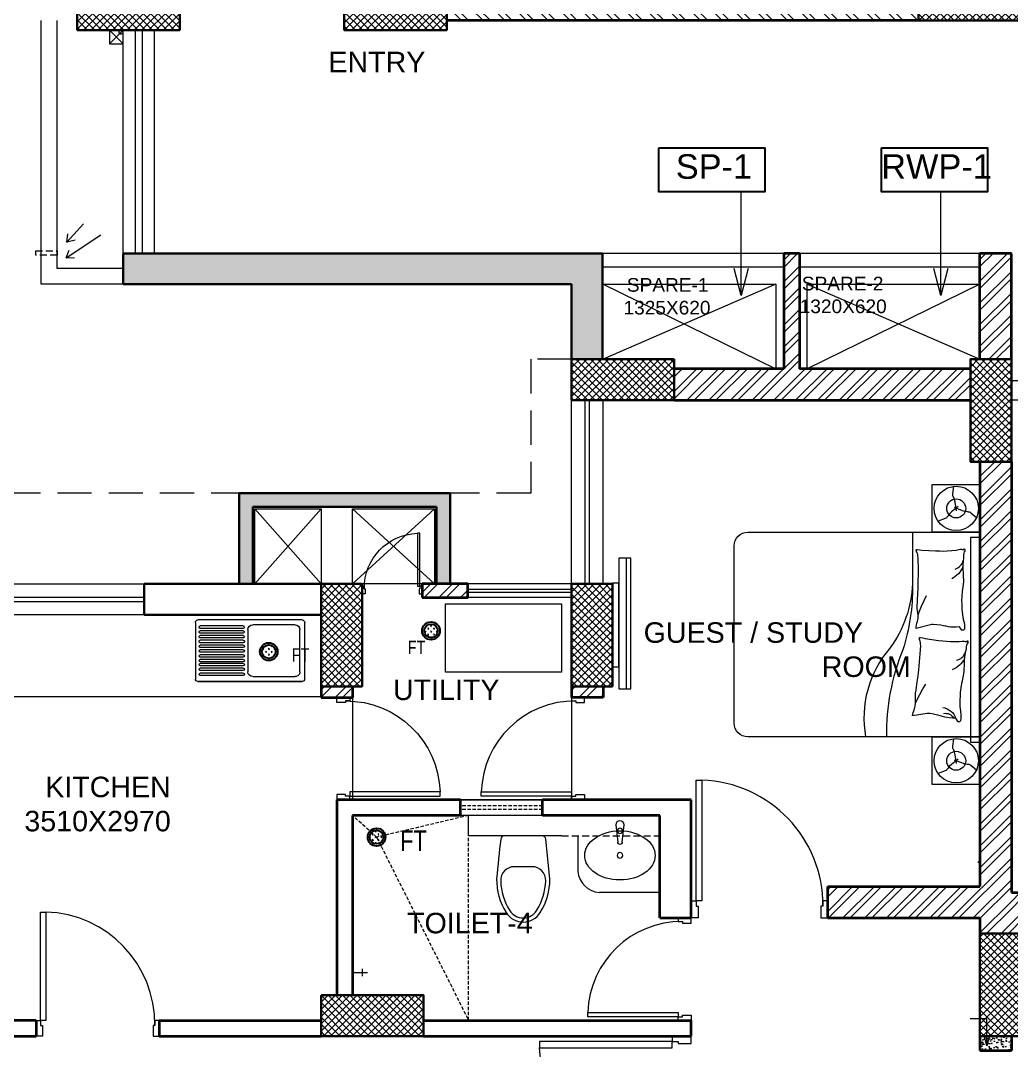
# Model space of a CAD drawing. Header units: millimetres. Extents: x 2919505 to 2966223, y -2460693 to -2283121.
# Drawn here: x 2932171 to 2939426, y -2308401 to -2300861 of the extents above; entities that cross this region are included whole.
import ezdxf
from ezdxf.enums import TextEntityAlignment as Align

# ---------------------------------------------------------------- set-up
doc = ezdxf.new("R2010")
doc.units = ezdxf.units.MM
doc.header["$LTSCALE"] = 100
doc.header["$MEASUREMENT"] = 0
doc.linetypes.add('DASHED2', pattern=[0.375, 0.25, -0.125])
doc.linetypes.add('HIDDEN', pattern=[0.375, 0.25, -0.125])
for name, color, linetype, lineweight in [('-AC-HVAC_TEXT', 7, 'Continuous', 15), ('a-arrow', 7, 'Continuous', 18), ('ACC BLOCK', 211, 'Continuous', 30), ('COL H', 252, 'Continuous', 5), ('door', 35, 'Continuous', 13), ('E1', 7, 'Continuous', 30), ('FIN.FLOOR', 94, 'Continuous', 9), ('FIX', 152, 'Continuous', 18), ('fixtures', 151, 'Continuous', 5), ('furn', 12, 'Continuous', 13), ('furniture', 5, 'Continuous', 18), ('hatch', 9, 'Continuous', 0), ('hidden', 127, 'HIDDEN', 5), ('MKG TEXT', 7, 'Continuous', 25), ('PROJ.', 7, 'DASHED2', 18), ('RAILING', 222, 'Continuous', 15), ('text', 7, 'Continuous', 9), ('WALL', 1, 'Continuous', 35), ('WALL HATCH', 43, 'Continuous', 5), ('win', 150, 'Continuous', 18)]:
    doc.layers.add(name, color=color, linetype=linetype, lineweight=lineweight)
for name, color, linetype, lineweight, true_color in [('cutout', 7, 'HIDDEN', 20, 0x0544ff), ('Sleevs', 7, 'Continuous', 20, 0xf500f5), ('STR. COLUMN', 7, 'Continuous', 30, 0xf50000)]:
    doc.layers.add(name, color=color, linetype=linetype, lineweight=lineweight, true_color=true_color)
doc.layers.add('TEXT-4', color=30, linetype='Continuous')
doc.styles.add('S', font='GOTHIC.TTF')
doc.styles.get("Standard").update_dxf_attribs({"font": 'sanss___.ttf'})
doc.styles.add('STYLE1', font='GOTHIC.TTF', dxfattribs={"width": 0.9})
doc.styles.add('TEXT_150', font='arial.ttf')
doc.dimstyles.new('D100', dxfattribs={"dimtxt": 170, "dimasz": 100, "dimexe": 85, "dimexo": 85, "dimgap": 25, "dimtad": 3, "dimdec": 0, "dimrnd": 5, "dimtxsty": 'Standard', "dimblk": 'ARCHTICK', "dimcen": 100, "dimdle": 85, "dimclrd": 256, "dimclre": 256, "dimclrt": 256, "dimadec": 0, "dimazin": 0, "dimtfac": 1, "dimtdec": 0, "dimtmove": 1, "dimatfit": 3, "dimfxl": 1, "dimlwd": -1, "dimlwe": -1, "dimarcsym": 0})
doc.dimstyles.new('D25', dxfattribs={"dimtxt": 100, "dimasz": 50, "dimexe": 50, "dimexo": 50, "dimgap": 35, "dimtad": 1, "dimdec": 0, "dimrnd": 5, "dimzin": 0, "dimdsep": 46, "dimtxsty": 'Standard', "dimblk": 'ARCHTICK', "dimcen": 0.09, "dimdle": 50, "dimclrd": 256, "dimclre": 256, "dimclrt": 256, "dimadec": 0, "dimazin": 0, "dimtfac": 1, "dimtdec": 0, "dimtix": 1, "dimtofl": 0, "dimtmove": 2, "dimatfit": 3, "dimfxl": 1, "dimtolj": 1, "dimtzin": 0, "dimlwd": 9, "dimlwe": 9, "dimarcsym": 0})
pattern_1 = [(45, (36.67, 147869.8), (-79.549513, 79.549513), []), (45, (89.7, 147869.8), (-79.549513, 79.549513), [])]

# ---------------------------------------------------------------- blocks, each defined once
blk = doc.blocks.new('col-1')
at = {"layer": 'COL H', "lineweight": 5, "ltscale": 0.1}
h = blk.add_hatch(dxfattribs=at)
h.set_pattern_fill('ANSI37', color=256, scale=300)
h.paths.add_polyline_path([(2928694.7, -2448501.1), (2928694.7, -2448801.1), (2929444.7, -2448801.1), (2929444.7, -2448501.1)])
at = {"layer": 'STR. COLUMN', "color": 4}
blk.add_lwpolyline([(2928694.7, -2448501.1), (2928694.7, -2448801.1), (2929444.7, -2448801.1), (2929444.7, -2448501.1)], close=True, dxfattribs=at)
blk = doc.blocks.new('A$C4EBC2541')
at = {"layer": 'door', "linetype": 'Continuous'}
for p, q in [((33.6, 119.9), (33.6, 958.2)), ((33.6, 958.2), (74, 958.2)), ((74, 958.2), (74, 119.9)), ((74, 119.9), (33.6, 119.9))]:
    blk.add_line(p, q, dxfattribs=at)
for points in [[(48, 0), (0, 0), (0, 119.9), (33.6, 119.9), (33.6, 81.6), (48, 81.6)], [(902, 0), (949.9, 0), (949.9, 119.9), (916.3, 119.9), (916.3, 81.6), (902, 81.6)]]:
    blk.add_lwpolyline(points, close=True, dxfattribs=at)
at = {"layer": 'door', "lineweight": 9, "ltscale": 0.5}
blk.add_arc((46.7, 88.9), 869.7, 359.51318, 88.19967, dxfattribs=at)
blk = doc.blocks.new('WC-WH')
for points in [[(315, 195), (22.4, 164.8, 0.384412), (0, 139.9), (0, -140, 0.383904), (22.4, -164.9, 0.001434), (313.7, -194.9, 0.140641), (560.2, -125.2, 0.259738), (630, 0, 0.259738), (560.2, 125.2, 0.139471)], [(225, 64.9), (225, -64.9, 0.422961), (328, -164.8, 0.13189), (544.4, -99.7, 0.259738), (600, 0, 0.259738), (544.4, 99.7, 0.13189), (328, 164.8, 0.422961)]]:
    blk.add_lwpolyline(points, format="xyb", close=True)
blk.add_arc((316.2, -170), 25, 264.2811, 270.16002)
blk = doc.blocks.new('A$C618E22CC')
at = {"layer": 'FIX', "color": 151, "ltscale": 0.005}
for p, q in [((25.1, 238.7, -59.6), (129.4, 226.6, -59.6)), ((129.4, 199.4, -59.6), (25.1, 187.3, -59.6))]:
    blk.add_line(p, q, dxfattribs=at)
for centre, radius in [((61.2, 213, -59.6), 16.2), ((209.9, 213, -59.6), 17)]:
    blk.add_circle(centre, radius, dxfattribs=at)
at = {"layer": 'FIX', "color": 151, "ltscale": 0.005, "extrusion": (-3.17778e-34, -3.38964e-33, -1)}
blk.add_arc((-25.7, 213, 59.6), 25.7, 271.38488, 88.61512, dxfattribs=at)
at = {"layer": 'FIX', "color": 151, "ltscale": 0.005}
blk.add_arc((129.4, 213, -59.6), 13.6, 270.00007, 89.99993, dxfattribs=at)
at = {"layer": 'FIX', "color": 151, "ltscale": 0.005, "extrusion": (-1.16519e-33, -3.38964e-33, -1)}
blk.add_ellipse((209.9, 213, -59.6), major_axis=(0, 213), ratio=0.698357, dxfattribs=at)
blk = doc.blocks.new('ST-NO')
at = {"color": 9}
blk.add_lwpolyline([(0, 133), (1812, 133), (1812, 884), (0, 884)], close=True, dxfattribs=at)
at = {"style": 'STYLE1', "width": 1.1}
blk.add_attdef('ST3', text='', height=505, dxfattribs=at).set_placement((942, 195), align=Align.CENTER)
blk = doc.blocks.new('_ArchTick')
at = {"const_width": 0.15}
blk.add_lwpolyline([(-0.5, -0.5), (0.5, 0.5)], dxfattribs=at)
blk = doc.blocks.new('A$C73D479BF')
at = {"layer": 'door'}
for p, q in [((1586.3, 145.3), (1586.3, 531.6)), ((1586.3, 531.6), (1636.8, 531.6)), ((1636.8, 145.3), (1636.8, 531.6)), ((1636.8, 145.3), (1586.3, 145.3))]:
    blk.add_line(p, q, dxfattribs=at)
for centre, radius, start, end in [((63.2, 145.3), 1136.8, 0, 90), ((1586.3, 145.3), 386.3, 90, 180)]:
    blk.add_arc(centre, radius, start, end, dxfattribs=at)
for points in [[(113.7, 145.3), (113.7, 1282.1), (63.2, 1282.1), (63.2, 145.3)], [(63.2, 0), (0, 0), (0, 145.3), (63.2, 145.3)], [(1636.8, 145.3), (1700, 145.3), (1700, 0), (1636.8, 0)]]:
    blk.add_3dface(points, dxfattribs=at)
blk = doc.blocks.new('A$C36853A70')
at = {"layer": 'furn', "ltscale": 0.005}
blk.add_line((83.9, 0), (83.9, 800), dxfattribs=at)
blk.add_lwpolyline([(38.9, 648.3), (0, 648.3), (0, 135.7), (38.9, 135.7)], close=True, dxfattribs=at)
blk.add_3dface([(110.9, 800, 0), (38.9, 800, 0), (38.9, 0, 0), (110.9, 0, 0)], dxfattribs=at)
blk = doc.blocks.new('A$C332B1A55')
at = {"layer": 'FIX'}
for p, q in [((0, 17.5), (0, 432.5)), ((17.5, 450), (782.4, 450)), ((35.1, 70.1), (35.1, 379.9)), ((70.1, 414.9), (380.5, 414.9)), ((415.6, 379.9), (415.6, 70.1)), ((450.6, 406.2), (764.9, 406.2)), ((450.6, 388.7), (764.9, 388.7)), ((799.9, 432.5), (799.9, 17.5)), ((450.6, 371.1), (764.9, 371.1)), ((450.6, 353.6), (764.9, 353.6)), ((450.6, 336.1), (764.9, 336.1)), ((450.6, 318.6), (764.9, 318.6)), ((450.6, 301), (764.9, 301)), ((450.6, 283.5), (764.9, 283.5)), ((450.6, 266), (764.9, 266)), ((450.6, 248.5), (764.9, 248.5)), ((450.6, 230.9), (764.9, 230.9)), ((450.6, 213.4), (764.9, 213.4)), ((450.6, 195.9), (764.9, 195.9)), ((450.6, 178.3), (764.9, 178.3)), ((450.6, 160.8), (764.9, 160.8)), ((450.6, 143.3), (764.9, 143.3)), ((450.6, 131.4), (764.9, 131.4)), ((450.6, 113.9), (764.9, 113.9)), ((450.6, 96.4), (764.9, 96.4)), ((450.6, 78.9), (764.9, 78.9)), ((17.5, 0), (782.4, 0)), ((782.4, 0), (17.5, 0)), ((380.5, 35.1), (70.1, 35.1)), ((450.6, 61.3), (764.9, 61.3)), ((450.6, 43.8), (764.9, 43.8))]:
    blk.add_line(p, q, dxfattribs=at)
for centre, major_axis, start_param, end_param in [((17.5, 432.5), (-12.4, 12.4), -0.785398, 0.785398), ((70.1, 379.9), (-24.8, 24.8), -0.785398, 0.785398), ((380.5, 379.9), (24.8, 24.8), 5.497787, 7.068583), ((450.6, 397.4), (6.2, 6.2), 0.785398, 3.926991), ((764.9, 397.4), (6.2, 6.2), 3.926991, 7.068583), ((782.4, 432.5), (12.4, 12.4), 5.497787, 7.068583), ((450.6, 362.4), (6.2, 6.2), 0.785398, 3.926991), ((450.6, 327.3), (6.2, 6.2), 0.785398, 3.926991), ((764.9, 362.4), (-6.2, 6.2), 2.356194, 5.497787), ((764.9, 327.3), (-6.2, 6.2), 2.356194, 5.497787), ((450.6, 292.3), (-6.2, 6.2), -0.785398, 2.356194), ((450.6, 257.2), (-6.2, 6.2), -0.785398, 2.356194), ((450.6, 222.2), (-6.2, 6.2), -0.785398, 2.356194), ((764.9, 292.3), (-6.2, 6.2), 2.356194, 5.497787), ((764.9, 257.2), (6.2, 6.2), 3.926991, 7.068583), ((764.9, 222.2), (6.2, 6.2), 3.926991, 7.068583), ((450.6, 187.1), (-6.2, 6.2), -0.785398, 2.356194), ((450.6, 152.1), (-6.2, 6.2), -0.785398, 2.356194), ((764.9, 187.1), (6.2, 6.2), 3.926991, 7.068583), ((764.9, 152.1), (6.2, 6.2), 3.926991, 7.068583), ((450.6, 122.7), (-6.2, 6.2), -0.785398, 2.356194), ((450.6, 87.6), (-6.2, 6.2), -0.785398, 2.356194), ((764.9, 122.7), (6.2, 6.2), 3.926991, 7.068583), ((764.9, 87.6), (6.2, 6.2), 3.926991, 7.068583), ((17.5, 17.5), (12.4, 12.4), 2.356194, 3.926991), ((70.1, 70.1), (24.8, 24.8), 2.356194, 3.926991), ((380.5, 70.1), (24.8, 24.8), 3.926991, 5.497787), ((450.6, 52.6), (-6.2, 6.2), -0.785398, 2.356194), ((764.9, 52.6), (6.2, 6.2), 3.926991, 7.068583), ((782.4, 17.5), (-12.4, 12.4), 2.356194, 3.926991)]:
    blk.add_ellipse(centre, major_axis=major_axis, ratio=1, start_param=start_param, end_param=end_param, dxfattribs=at)
blk = doc.blocks.new('FT')
h = blk.add_hatch()
h.set_pattern_fill('GRASS', color=1, scale=30, style=0)
h.set_pattern_definition([(90, (-291077.183, -132848.178), (-21.2132034, 21.2132034), [5.625, -36.801407]), (45, (-291077.183, -132848.178), (-21.2132034, 21.2132034), [5.625, -24.375]), (135, (-291077.183, -132848.178), (-21.2132034, -21.2132034), [5.625, -24.375])])
h.paths.add_polyline_path([(50, 0, 1), (-50, 0, 1)])
at = {"ltscale": 0.01}
for radius in [65, 50]:
    blk.add_circle((0, 0), radius, dxfattribs=at)

msp = doc.modelspace()

# ---------------------------------------------------------------- hatches: boundary and pattern name
at = {"layer": 'WALL HATCH'}
h = msp.add_hatch(dxfattribs=at)
h.set_pattern_fill('ANSI32', color=256, scale=300, angle=-90, style=0)
h.set_pattern_definition([(315, (36.67, 147869.8), (79.549513, 79.549513), []), (315, (36.67, 147816.77), (79.549513, 79.549513), [])])
h.paths.add_polyline_path([(2938745.9, -2300861.3), (2938745.9, -2300631.3), (2935312.6, -2300631.3), (2935307.8, -2300631.3), (2935290.9, -2300631.3), (2935290.9, -2300861.3)])
h.paths.add_polyline_path([(2935635.9, -2299516.6), (2935405.9, -2299516.6), (2935405.9, -2300631.3), (2935635.9, -2300631.3)])
h = msp.add_hatch(dxfattribs=at)
h.set_pattern_fill('AR-CONC', color=8, scale=10, style=0)
h.set_pattern_definition([(50, (36.665, 147869.8), (71.7260183, -6.2752135), [7.5, -82.5]), (355, (36.665, 147869.8), (-13.8751334, 75.2192134), [6, -66]), (100.4514445, (42.64, 147869.28), (57.8508847, 68.9439991), [6.3740192, -70.1142112]), (46.1842, (36.665, 147889.8), (106.724133, -16.551928), [11.25, -123.75]), (96.6356355, (45.56, 147888.42), (93.4661946, 97.41186), [9.5610342, -105.171376]), (351.184164, (36.67, 147889.8), (93.4661945, 97.41186), [9, -99]), (21, (46.665, 147884.8), (59.6907052, -40.2618891), [7.5, -82.5]), (326, (46.665, 147884.8), (24.3315332, 72.5150045), [6, -66]), (71.4514447, (51.64, 147881.446), (84.0222377, 32.2531153), [6.374019, -70.1142112]), (37.5, (36.665, 147869.8), (1.21598553, 33.28938538), [0, -65.2, 0, -67, 0, -66.25]), (7.5, (36.665, 147869.8), (26.30695374, 39.4411712), [0, -38.2, 0, -63.7, 0, -25.25]), (327.5, (14.365, 147869.8), (53.38224362, -2.25548717), [0, -25, 0, -78, 0, -103.5]), (317.5, (4.365, 147869.8), (58.31861693, 10.01049823), [0, -32.5, 0, -51.8, 0, -73.5])])
h.paths.add_polyline_path([(2936206.9, -2302566.3), (2932922.6, -2302566.3), (2932922.6, -2302791.3), (2936206.9, -2302791.3)])
h.paths.add_polyline_path([(2939310.9, -2303411.3), (2939195.9, -2303411.3), (2939195.9, -2303411.3), (2939195.9, -2303411.3), (2939425.9, -2303411.3), (2939425.9, -2303411.3)])
h.paths.add_polyline_path([(2936206, -2303341.3), (2936431, -2303341.3), (2936431, -2302566.3), (2936206, -2302566.3)])
h = msp.add_hatch(dxfattribs=at)
h.set_pattern_fill('ANSI32', color=256, scale=300, style=0)
h.set_pattern_definition(pattern_1)
h.paths.add_polyline_path([(2937873.5, -2302566.3), (2937758.5, -2302566.3), (2937758.5, -2303411.3), (2937873.5, -2303411.3)])
h.paths.add_polyline_path([(2939195.9, -2303341.3), (2939425.9, -2303341.3), (2939425.9, -2302566.3), (2939195.9, -2302566.3)])
h = msp.add_hatch(dxfattribs=at)
h.set_pattern_fill('ANSI32', color=256, scale=300, style=0)
h.set_pattern_definition(pattern_1)
h.paths.add_polyline_path([(2936956, -2303411.3), (2936956, -2303641.3), (2939125.9, -2303641.3), (2939125.9, -2303411.3)])
h = msp.add_hatch(dxfattribs=at)
h.set_pattern_fill('ANSI32', color=256, scale=300, style=0)
h.set_pattern_definition(pattern_1)
h.paths.add_polyline_path([(2939425.9, -2304091.3), (2939195.9, -2304091.3), (2939195.9, -2307201.3), (2938081.2, -2307201.3), (2938081.2, -2307431.3), (2939195.9, -2307431.3), (2939195.9, -2307546.3), (2939425.9, -2307546.3)])
h.paths.add_polyline_path([(2939425.9, -2304102), (2939425.9, -2304094), (2939425.9, -2304106), (2939425.9, -2304091.3)], flags=16)
at = {"layer": 'WALL HATCH', "ltscale": 0.1}
h = msp.add_hatch(dxfattribs=at)
h.set_pattern_fill('AR-CONC', color=8, scale=10, style=0)
h.set_pattern_definition([(50, (363.335, 147869.805), (71.7260183, -6.2752135), [7.5, -82.5]), (355, (363.335, 147869.805), (-13.8751334, 75.2192134), [6, -66]), (100.4514445, (369.31, 147869.28), (57.8508847, 68.9439991), [6.3740192, -70.1142112]), (46.1842, (363.335, 147889.805), (106.724133, -16.551928), [11.25, -123.75]), (96.6356355, (372.23, 147888.43), (93.4661946, 97.41186), [9.5610342, -105.171376]), (351.184164, (363.33, 147889.8), (93.4661945, 97.41186), [9, -99]), (21, (373.335, 147884.805), (59.6907052, -40.2618891), [7.5, -82.5]), (326, (373.335, 147884.805), (24.3315332, 72.5150045), [6, -66]), (71.4514447, (378.31, 147881.45), (84.0222377, 32.2531153), [6.374019, -70.1142112]), (37.5, (363.335, 147869.805), (1.21598553, 33.28938538), [0, -65.2, 0, -67, 0, -66.25]), (7.5, (363.335, 147869.805), (26.30695374, 39.4411712), [0, -38.2, 0, -63.7, 0, -25.25]), (327.5, (341.035, 147869.805), (53.38224362, -2.25548717), [0, -25, 0, -78, 0, -103.5]), (317.5, (331.035, 147869.805), (58.31861693, 10.01049823), [0, -32.5, 0, -51.8, 0, -73.5])])
h.paths.add_polyline_path([(2933771, -2304321.3), (2935316, -2304321.3), (2935316, -2304986.3), (2935216, -2304986.3), (2935216, -2304421.3), (2933871, -2304421.3), (2933871, -2304986.3), (2933771, -2304986.3)])
at = {"layer": 'WALL HATCH'}
h = msp.add_hatch(dxfattribs=at)
h.set_pattern_fill('ANSI32', color=256, scale=300, style=0)
h.set_pattern_definition([(45, (6281, 148599.8), (-79.549513, 79.549513), []), (45, (6334.03, 148599.8), (-79.549513, 79.549513), [])])
h.paths.add_polyline_path([(2935111, -2304986.3), (2935446, -2304986.3), (2935446, -2305086.3), (2935111, -2305086.3)])
h = msp.add_hatch(dxfattribs=at)
h.set_pattern_fill('ANSI32', color=256, scale=300, style=0)
h.set_pattern_definition([(45, (2939425.94, -2303411.33), (-79.5495, 79.5495), []), (45, (2939478.97, -2303411.33), (-79.5495, 79.5495), [])])
h.paths.add_polyline_path([(2934601, -2305736.3), (2934371, -2305736.3), (2934371, -2305816.3), (2934601, -2305816.3)])
h = msp.add_hatch(dxfattribs=at)
h.set_pattern_fill('ANSI32', color=256, scale=300, style=0)
h.set_pattern_definition([(45, (2533.77, 147869.8), (-79.549513, 79.549513), []), (45, (2586.8, 147869.8), (-79.549513, 79.549513), [])])
h.paths.add_polyline_path([(2936436, -2305736.3), (2936206, -2305736.3), (2936206, -2305816.3), (2936436, -2305816.3)])
h = msp.add_hatch(dxfattribs=at)
h.set_pattern_fill('ANSI32', color=256, scale=300, style=0)
h.set_pattern_definition(pattern_1)
h.paths.add_polyline_path([(2939425.9, -2307246.3), (2939495.9, -2307246.3), (2939495.9, -2307546.3), (2939425.9, -2307546.3)])
h = msp.add_hatch(dxfattribs=at)
h.set_pattern_fill('AR-CONC', color=256, scale=10, style=0)
h.set_pattern_definition([(50, (0, 147869.805), (71.7260183, -6.2752135), [7.5, -82.5]), (355, (0, 147869.805), (-13.8751334, 75.2192134), [6, -66]), (100.4514445, (5.98, 147869.28), (57.8508847, 68.9439991), [6.3740192, -70.1142112]), (46.1842, (0, 147889.805), (106.724133, -16.551928), [11.25, -123.75]), (96.6356355, (8.89, 147888.43), (93.4661946, 97.41186), [9.5610342, -105.171376]), (351.184164, (0, 147889.8), (93.4661945, 97.41186), [9, -99]), (21, (10, 147884.805), (59.6907052, -40.2618891), [7.5, -82.5]), (326, (10, 147884.805), (24.3315332, 72.5150045), [6, -66]), (71.4514447, (14.974, 147881.45), (84.0222377, 32.2531153), [6.374019, -70.1142112]), (37.5, (0, 147869.805), (1.21598553, 33.28938538), [0, -65.2, 0, -67, 0, -66.25]), (7.5, (0, 147869.805), (26.30695374, 39.4411712), [0, -38.2, 0, -63.7, 0, -25.25]), (327.5, (-22.3, 147869.805), (53.38224362, -2.25548717), [0, -25, 0, -78, 0, -103.5]), (317.5, (-32.3, 147869.805), (58.31861693, 10.01049823), [0, -32.5, 0, -51.8, 0, -73.5])])
h.paths.add_polyline_path([(2939195.9, -2308401.3), (2939425.9, -2308401.3), (2939425.9, -2308296.3), (2939195.9, -2308296.3)])

# ---------------------------------------------------------------- linework, layer by layer
at = {"layer": '-AC-HVAC_TEXT', "linetype": 'DASHED2', "ltscale": 2}
msp.add_lwpolyline([(2932281.4, -2302578.1), (2932281.4, -2302547.6), (2932437.6, -2302547.6), (2932437.6, -2302578.1)], close=True, dxfattribs=at)
at = {"layer": '-AC-HVAC_TEXT', "ltscale": 0.1}
msp.add_circle((2932906, -2300946.8), 13.9, dxfattribs=at)
at = {"layer": 'ACC BLOCK', "ltscale": 0.1}
for p, q in [((2936431, -2302566.3), (2932922.6, -2302566.3)), ((2932922.6, -2302791.3), (2932922.6, -2302566.3)), ((2936431, -2303341.3), (2936431, -2302566.3)), ((2936206, -2302791.3), (2932922.6, -2302791.3)), ((2936206, -2303341.3), (2936206, -2302791.3)), ((2933771, -2304986.3), (2933771, -2304321.3)), ((2935316, -2304321.3), (2933771, -2304321.3)), ((2935316, -2304986.3), (2935316, -2304321.3)), ((2933871, -2304986.3), (2933871, -2304421.3)), ((2935216, -2304421.3), (2933871, -2304421.3)), ((2935216, -2304986.3), (2935216, -2304421.3)), ((2933076, -2305211.3), (2933076, -2304986.3)), ((2933771, -2304986.3), (2933076, -2304986.3)), ((2933771, -2304986.3), (2933871, -2304986.3)), ((2934486, -2304986.3), (2933871, -2304986.3)), ((2935446, -2305086.3), (2935446, -2304986.3)), ((2934371, -2305211.3), (2933076, -2305211.3))]:
    msp.add_line(p, q, dxfattribs=at)
at = {"layer": 'cutout', "color": 160, "linetype": 'Continuous', "lineweight": 9, "ltscale": 0.1, "true_color": 0x0040ff}
for p, q in [((2932822.6, -2301031.3), (2932922.6, -2300931.3)), ((2932822.6, -2300931.3), (2932922.6, -2301031.3)), ((2937701, -2302791.3), (2936436, -2303341.3)), ((2936436, -2302791.3), (2937701, -2303411.3)), ((2937931, -2302791.3), (2939195.9, -2303341.3)), ((2939195.9, -2302791.3), (2937931, -2303411.3))]:
    msp.add_line(p, q, dxfattribs=at)
at = {"layer": 'cutout', "color": 160, "linetype": 'Continuous', "ltscale": 0.1, "true_color": 0x0040ff}
for p, q in [((2934371, -2304436.3), (2933886, -2304986.3)), ((2933886, -2304436.3), (2934371, -2304986.3)), ((2935201, -2304986.3), (2934601, -2304436.3)), ((2934601, -2304986.3), (2935201, -2304436.3))]:
    msp.add_line(p, q, dxfattribs=at)
for points in [[(2932822.6, -2301031.3), (2932922.6, -2301031.3), (2932922.6, -2300931.3), (2932822.6, -2300931.3)], [(2933886, -2304436.3), (2934371, -2304436.3), (2934371, -2304986.3), (2933886, -2304986.3)], [(2935201, -2304986.3), (2934601, -2304986.3), (2934601, -2304436.3), (2935201, -2304436.3)]]:
    msp.add_lwpolyline(points, close=True, dxfattribs=at)
for points in [[(2936956, -2303411.3), (2936956, -2303341.3), (2936436, -2303341.3), (2936436, -2302791.3), (2937701, -2302791.3), (2937701, -2303411.3), (2936956, -2303411.3)], [(2939125.9, -2303411.3), (2937931, -2303411.3), (2937931, -2302791.3), (2939195.9, -2302791.3), (2939195.9, -2303341.3), (2939125.9, -2303341.3), (2939125.9, -2303411.3)]]:
    msp.add_lwpolyline(points, dxfattribs=at)
at = {"layer": 'door'}
for p, q in [((2934601, -2305816.3), (2934601, -2306566.3)), ((2936206, -2305843.3), (2936206, -2306566.3))]:
    msp.add_line(p, q, dxfattribs=at)
at = {"layer": 'FIN.FLOOR'}
msp.add_line((2931576, -2305811.3), (2934371, -2305811.3), dxfattribs=at)
at = {"layer": 'fixtures'}
for p, q in [((2937758.5, -2302566.3), (2936431, -2302566.3)), ((2939195.9, -2302566.3), (2937873.5, -2302566.3)), ((2937758.5, -2302666.3), (2936431, -2302666.3)), ((2939195.9, -2302666.3), (2937873.5, -2302666.3)), ((2935451.2, -2306831.3), (2935451.2, -2306681.3)), ((2936133.4, -2306831.3), (2935451.2, -2306831.3)), ((2936251.2, -2306831.3), (2936251.2, -2307091.2)), ((2936851.2, -2307246.3), (2936408.8, -2307246.3))]:
    msp.add_line(p, q, dxfattribs=at)
at = {"layer": 'fixtures', "color": 8, "linetype": 'DASHED2', "ltscale": 2}
msp.add_line((2936133.4, -2306831.3), (2936851.2, -2306831.3), dxfattribs=at)
at = {"layer": 'fixtures'}
msp.add_arc((2936426.2, -2307071), 176.2, 186.57924, 264.31017, dxfattribs=at)
at = {"layer": 'furniture', "extrusion": (0, 0, -1)}
for p, q in [((2937495.9, -2304607.1), (2939195.9, -2304607.1)), ((2937395.9, -2306005), (2937395.9, -2304707.1)), ((2939196.1, -2304700.2), (2939195.9, -2306144.5)), ((2939195.9, -2306105), (2937495.9, -2306105))]:
    msp.add_line(p, q, dxfattribs=at)
at = {"layer": 'furniture', "flags": 128}
for points in [[(2939023.7, -2304451.6), (2939014.8, -2304388.4), (2939009.9, -2304369.4), (2939003.6, -2304353.7), (2939000.5, -2304346.9, -0.201759), (2938996.9, -2304325.1), (2939005.3, -2304271.3)], [(2939036.6, -2304419.9), (2938986.3, -2304459.2), (2938972.2, -2304472.9), (2938961.8, -2304486.3), (2938957.4, -2304492.3, -0.201759), (2938940.3, -2304506.4), (2938889.6, -2304526)], [(2939006.1, -2304425), (2939065.3, -2304449), (2939084.2, -2304454.3), (2939101, -2304456.6), (2939108.4, -2304457.4, -0.201759), (2939129.1, -2304465.1), (2939171.5, -2304499.2)], [(2938701.9, -2304607.1), (2938701.9, -2304996.3, -0.081096), (2938631.1, -2305468, 0.101957), (2938511.6, -2306105)], [(2938701.9, -2304984.5, -0.147224), (2938536.8, -2305456.2, 0.227517), (2938358.5, -2306105)], [(2939023.7, -2306299.5), (2939014.8, -2306236.3), (2939009.9, -2306217.3), (2939003.6, -2306201.5), (2939000.5, -2306194.8, -0.201759), (2938996.9, -2306172.9), (2939005.3, -2306119.2)], [(2939036.6, -2306267.8), (2938986.3, -2306307.1), (2938972.2, -2306320.8), (2938961.8, -2306334.1), (2938957.4, -2306340.2, -0.201759), (2938940.3, -2306354.3), (2938889.6, -2306373.9)], [(2939006.1, -2306272.9), (2939065.3, -2306296.8), (2939084.2, -2306302.1), (2939101, -2306304.5), (2939108.4, -2306305.2, -0.201759), (2939129.1, -2306313), (2939171.5, -2306347.1)]]:
    msp.add_lwpolyline(points, format="xyb", dxfattribs=at)
for points in [[(2938728.5, -2304735.6), (2938733.4, -2304733.5), (2938737.6, -2304733.7), (2938754.3, -2304736.2), (2938771.2, -2304737.7), (2938820.8, -2304740.7), (2938870.4, -2304743.4), (2938901.8, -2304744.7), (2938929.3, -2304744.9), (2938956.8, -2304743.9), (2938988.6, -2304741.4), (2939020.3, -2304737.7), (2939042.1, -2304733.7), (2939050, -2304732.5), (2939057.8, -2304732.4), (2939065.4, -2304734.3), (2939070.7, -2304735.3), (2939076.1, -2304734.2), (2939078.1, -2304732.4), (2939078.5, -2304729.7), (2939080.6, -2304729.3), (2939083.2, -2304729.1), (2939084.8, -2304736), (2939084.8, -2304736), (2939084.2, -2304744.1), (2939081.1, -2304751.7), (2939076.6, -2304761.7), (2939074.4, -2304772.6), (2939076.1, -2304783.1), (2939075.9, -2304799.2), (2939072.8, -2304815.1), (2939070.9, -2304847.1), (2939070.9, -2304877.2), (2939071.7, -2304907.1), (2939073.7, -2304936.9), (2939074.6, -2304954.2), (2939074.4, -2304971.4), (2939069.5, -2305007.5), (2939067.3, -2305025), (2939065.1, -2305042.4), (2939063.2, -2305076.5), (2939061.2, -2305110.7), (2939061.8, -2305128.3), (2939063.2, -2305170), (2939067.3, -2305211.5), (2939073.8, -2305243), (2939081.3, -2305278.3), (2939082.9, -2305300.2), (2939081.3, -2305316.6), (2939074.7, -2305325.2), (2939063.9, -2305325.2), (2939063.9, -2305325.2), (2939046.5, -2305299.2), (2939022, -2305301.4), (2938997.2, -2305302), (2938981.2, -2305301.4), (2938965.3, -2305299.3), (2938947.6, -2305296.1), (2938938.6, -2305294.5), (2938919.5, -2305290.4), (2938908.8, -2305288.7), (2938880.5, -2305285.4), (2938852.1, -2305283.4), (2938842.9, -2305283.7), (2938833.9, -2305285.3), (2938729.3, -2305311.4), (2938729.4, -2305298.7), (2938731.1, -2305287), (2938734, -2305272.6), (2938737.9, -2305258.4), (2938740.6, -2305248.1), (2938742.3, -2305237.6), (2938743, -2305216.4), (2938740.4, -2305195.3), (2938736.7, -2305168.9), (2938736.3, -2305142.3), (2938737.5, -2305121), (2938739, -2305099.8), (2938741.5, -2305060.3), (2938743.2, -2305015.7), (2938744.3, -2304971), (2938745, -2304912.8), (2938745, -2304854.6), (2938744.4, -2304823.5), (2938742.9, -2304792.6), (2938741.8, -2304781.7), (2938739.8, -2304770.9), (2938736.2, -2304760.9), (2938731.1, -2304748.2), (2938729.5, -2304741.9)], [(2938752.3, -2305378.9), (2938757.4, -2305377.3), (2938761.5, -2305377.9), (2938778, -2305381.8), (2938794.6, -2305384.8), (2938843.8, -2305392), (2938893, -2305399.1), (2938924.2, -2305403.1), (2938951.6, -2305405.7), (2938979, -2305407.1), (2939010.9, -2305407.4), (2939042.8, -2305406.5), (2939064.9, -2305404.4), (2939072.8, -2305403.9), (2939080.6, -2305404.5), (2939088, -2305407), (2939093.3, -2305408.5), (2939098.7, -2305407.9), (2939100.9, -2305406.3), (2939101.5, -2305403.6), (2939103.6, -2305403.4), (2939106.2, -2305403.4), (2939107.2, -2305410.4), (2939107.2, -2305410.4), (2939105.9, -2305418.4), (2939102.2, -2305425.7), (2939096.8, -2305435.3), (2939093.6, -2305446), (2939094.4, -2305456.5), (2939092.8, -2305472.6), (2939088.4, -2305488.2), (2939083.7, -2305519.9), (2939081, -2305549.9), (2939079.3, -2305579.7), (2939078.6, -2305609.6), (2939078, -2305626.8), (2939076.3, -2305644), (2939068.3, -2305679.6), (2939064.6, -2305696.8), (2939060.9, -2305714), (2939056, -2305747.8), (2939051.1, -2305781.6), (2939050.1, -2305799.2), (2939047.8, -2305840.9), (2939048.3, -2305882.6), (2939052, -2305914.5), (2939056.5, -2305950.3), (2939056.2, -2305972.3), (2939053.1, -2305988.5), (2939045.8, -2305996.5), (2939035.1, -2305995.5), (2939035.1, -2305995.5), (2939019.9, -2305968.1), (2938995.4, -2305968.1), (2938970.6, -2305966.7), (2938954.7, -2305964.6), (2938939.1, -2305961.2), (2938921.7, -2305956.4), (2938912.9, -2305954), (2938894.2, -2305948.3), (2938883.7, -2305945.7), (2938855.8, -2305939.9), (2938827.6, -2305935.5), (2938818.5, -2305934.9), (2938809.4, -2305935.7), (2938702.9, -2305952.6), (2938704.1, -2305940), (2938706.8, -2305928.5), (2938711, -2305914.4), (2938716.1, -2305900.6), (2938719.7, -2305890.6), (2938722.3, -2305880.3), (2938724.8, -2305859.2), (2938724.1, -2305838), (2938722.7, -2305811.3), (2938724.6, -2305784.8), (2938727.7, -2305763.7), (2938731, -2305742.7), (2938737, -2305703.6), (2938742.6, -2305659.3), (2938747.5, -2305614.9), (2938753.3, -2305556.9), (2938758.4, -2305498.9), (2938760.5, -2305468), (2938761.7, -2305437), (2938761.5, -2305426), (2938760.5, -2305415.1), (2938757.7, -2305404.9), (2938753.8, -2305391.7), (2938752.8, -2305385.3)]]:
    msp.add_lwpolyline(points, close=True, dxfattribs=at)
for points in [[(2938742.9, -2305215.3), (2938751.3, -2305189.9), (2938757.9, -2305172.3), (2938766.9, -2305149.8), (2938786.8, -2305107.6), (2938804.6, -2305070.5)], [(2938724.9, -2305858.1), (2938735.4, -2305833.5), (2938743.5, -2305816.6), (2938754.5, -2305794.9), (2938777.9, -2305754.6), (2938798.9, -2305719.2)]]:
    msp.add_lwpolyline(points, dxfattribs=at)
at = {"layer": 'furniture'}
msp.add_lwpolyline([(2935282.8, -2305132.2), (2936132.4, -2305132.2), (2936132.4, -2305632.5), (2935282.8, -2305632.5)], close=True, dxfattribs=at)
for centre, radius in [((2939021.9, -2304433), 162.5), ((2939021.9, -2304433), 69.6), ((2939021.9, -2306280.8), 162.5), ((2939021.9, -2306280.8), 69.6)]:
    msp.add_circle(centre, radius, dxfattribs=at)
at = {"layer": 'furniture', "extrusion": (0, 0, -1)}
for centre, radius, start, end in [((-2937495.9, -2304707.1), 100, 0, 90), ((-2938911.1, -2304795.4), 171.9, 201.77591, 243.08655), ((-2938929, -2305454.5), 171.9, 206.77591, 248.08655), ((-2938899.1, -2306018.4), 131, 100.7608, 157.50985), ((-2938941.3, -2306007.6), 74.8, 80.15863, 148.37453), ((-2937495.9, -2306005), 100, 270, 0)]:
    msp.add_arc(centre, radius, start, end, dxfattribs=at)
at = {"layer": 'furniture'}
for centre, start, end in [((2938990.5, -2304795.8), 285.7131, 346.79131), ((2939008, -2305461.8), 280.7131, 341.79131)]:
    msp.add_arc(centre, 84.6, start, end, dxfattribs=at)
for points in [[(2939195.9, -2304607.1), (2938845.9, -2304607.1), (2938845.9, -2304257.1), (2939195.9, -2304257.1)], [(2939126.4, -2306144.5), (2939195.9, -2306144.5), (2939195.9, -2304646.6), (2939126.4, -2304646.6)], [(2939195.9, -2306455), (2938845.9, -2306455), (2938845.9, -2306105), (2939195.9, -2306105)]]:
    msp.add_3dface(points, dxfattribs=at)
at = {"layer": 'hatch'}
msp.add_line((2939180.1, -2307024.5), (2939193.5, -2307013.1), dxfattribs=at)
at = {"layer": 'hidden'}
for p, q in [((2935201, -2304986.3), (2934716, -2304986.3)), ((2934777.7, -2306840), (2934601, -2306681.3)), ((2935451.2, -2306681.3), (2934777.7, -2306840)), ((2935451.2, -2308181.3), (2935451.2, -2306681.3)), ((2934777.7, -2306840), (2935451.2, -2308181.3))]:
    msp.add_line(p, q, dxfattribs=at)
at = {"layer": 'PROJ.', "linetype": 'ByBlock', "ltscale": 10}
for p, q in [((2932322.6, -2302791.3), (2932322.6, -2300861.3)), ((2932437.6, -2302676.3), (2932437.6, -2300861.3)), ((2932922.6, -2302676.3), (2932437.6, -2302676.3)), ((2932922.6, -2302791.3), (2932322.6, -2302791.3))]:
    msp.add_line(p, q, dxfattribs=at)
at = {"layer": 'PROJ.', "ltscale": 10}
for p, q in [((2936206, -2303341.3), (2935906, -2303341.3)), ((2935906, -2303341.3), (2935906, -2304321.3)), ((2935906, -2304321.3), (2935316, -2304321.3))]:
    msp.add_line(p, q, dxfattribs=at)
msp.add_lwpolyline([(2935316, -2304321.3), (2930676, -2304321.3)], dxfattribs=at)
at = {"layer": 'RAILING'}
for p, q in [((2932922.6, -2302561.3), (2932922.6, -2300931.3)), ((2933012.6, -2302566.3), (2933012.6, -2300931.3)), ((2933062.6, -2302566.3), (2933062.6, -2300931.3)), ((2933152.6, -2302561.3), (2933152.6, -2300931.3))]:
    msp.add_line(p, q, dxfattribs=at)
at = {"layer": 'Sleevs', "ltscale": 0.1}
for p, q in [((2934601, -2307830.3), (2934710.3, -2307830.3)), ((2934674.8, -2307857.2), (2934674.8, -2307805.3))]:
    msp.add_line(p, q, dxfattribs=at)
at = {"layer": 'WALL'}
for p, q in [((2938745.9, -2300861.3), (2935290.9, -2300861.3)), ((2937758.5, -2302566.3), (2937758.5, -2303411.3)), ((2937873.5, -2302566.3), (2937758.5, -2302566.3)), ((2937873.5, -2302566.3), (2937873.5, -2303411.3)), ((2939195.9, -2303341.3), (2939195.9, -2302566.3)), ((2939425.9, -2302566.3), (2939195.9, -2302566.3)), ((2939425.9, -2303341.3), (2939425.9, -2302566.3)), ((2937758.5, -2303411.3), (2936956, -2303411.3)), ((2939125.9, -2303411.3), (2937875.1, -2303411.3)), ((2936956, -2303641.3), (2939125.9, -2303641.3)), ((2939195.9, -2304091.3), (2939195.9, -2307201.3)), ((2939425.9, -2304091.3), (2939425.9, -2307246.3)), ((2934371, -2305736.3), (2934371, -2305816.3)), ((2934601, -2305736.3), (2934601, -2305816.3)), ((2936206, -2305736.3), (2936206, -2305816.3)), ((2936436, -2305736.3), (2936436, -2305816.3)), ((2934371, -2305816.3), (2934601, -2305816.3)), ((2936436, -2305816.3), (2936206, -2305816.3)), ((2934486, -2306566.3), (2934486, -2307996.3)), ((2935392.5, -2306566.3), (2934486, -2306566.3)), ((2935392.5, -2306681.3), (2935392.5, -2306566.3)), ((2937081.2, -2306566.3), (2935992.5, -2306566.3)), ((2935992.5, -2306681.3), (2935992.5, -2306566.3)), ((2937081.2, -2307316.3), (2937081.2, -2306566.3)), ((2934601, -2306681.3), (2934601, -2307151.3)), ((2934601, -2306681.3), (2934601, -2307996.3)), ((2935392.5, -2306681.3), (2934601, -2306681.3)), ((2936851.2, -2306681.3), (2935992.5, -2306681.3)), ((2936851.2, -2307431.3), (2936851.2, -2306681.3)), ((2938081.2, -2307201.3), (2939195.9, -2307201.3)), ((2938081.2, -2307431.3), (2938081.2, -2307201.3)), ((2937081.2, -2307431.3), (2937081.2, -2307316.3)), ((2939425.9, -2307246.3), (2939495.9, -2307246.3)), ((2936851.2, -2307431.3), (2937081.2, -2307431.3)), ((2938081.2, -2307431.3), (2939195.9, -2307431.3)), ((2939195.9, -2307431.3), (2939195.9, -2307546.3)), ((2932285.9, -2308181.3), (2931496, -2308181.3)), ((2932285.9, -2308181.3), (2932285.9, -2308296.3)), ((2933185.9, -2308181.3), (2934371, -2308181.3)), ((2933185.9, -2308181.3), (2933185.9, -2308296.3)), ((2935121, -2308181.3), (2937081.2, -2308181.3)), ((2937081.2, -2308296.3), (2937081.2, -2308181.3)), ((2931496, -2308296.3), (2932285.9, -2308296.3)), ((2933185.9, -2308296.3), (2934371, -2308296.3)), ((2935121, -2308296.3), (2937081.2, -2308296.3)), ((2939195.9, -2308296.3), (2939195.9, -2308401.3)), ((2939425.9, -2308296.3), (2939425.9, -2308401.3)), ((2939195.9, -2308401.3), (2939425.9, -2308401.3))]:
    msp.add_line(p, q, dxfattribs=at)
at = {"layer": 'WALL', "ltscale": 0.1}
msp.add_lwpolyline([(2935111, -2305086.3), (2935446, -2305086.3), (2935446, -2304986.3), (2935111, -2304986.3)], close=True, dxfattribs=at)
at = {"layer": 'win'}
for p, q in [((2936206, -2304986.3), (2936206, -2303641.3)), ((2936306, -2304986.3), (2936306, -2303641.3)), ((2936336, -2304986.3), (2936336, -2303641.3)), ((2936436, -2304986.3), (2936436, -2303641.3)), ((2931580.9, -2304986.3), (2933076, -2304986.3)), ((2936206, -2304986.3), (2935446, -2304986.3)), ((2936206, -2305027.5), (2935446, -2305027.5)), ((2936206, -2305047.9), (2935446, -2305047.9)), ((2933076, -2305086.3), (2931580.9, -2305086.3)), ((2933076, -2305116.3), (2931580.9, -2305116.3)), ((2936206, -2305086.3), (2935446, -2305086.3)), ((2933076, -2305211.3), (2931576, -2305211.3)), ((2935992.5, -2306566.3), (2935392.5, -2306566.3)), ((2935992.5, -2306681.3), (2935392.5, -2306681.3))]:
    msp.add_line(p, q, dxfattribs=at)
at = {"layer": 'win', "linetype": 'HIDDEN'}
for p, q in [((2935992.5, -2306611.3), (2935392.5, -2306611.3)), ((2935992.5, -2306636.3), (2935392.5, -2306636.3))]:
    msp.add_line(p, q, dxfattribs=at)
at = {"layer": 'win', "color": 60, "ltscale": 0.1}
msp.add_lwpolyline([(2935392.5, -2306566.3), (2935992.5, -2306566.3), (2935992.5, -2306681.3), (2935392.5, -2306681.3)], close=True, dxfattribs=at)

# ---------------------------------------------------------------- block references
at = {"layer": 'door', "ltscale": 0.1}
msp.add_blockref('A$C73D479BF', (2939425.9, -2303641.3), dxfattribs=at)
at = {"layer": 'door'}
for p, xscale, yscale, zscale in [((2935111, -2305058.9), -0.4631921389550082, 0.463192131671779, 0.4631921238722936), ((2937081.2, -2307431.6), 1.052709427709172, 1.052709411156378, 1.052709393430274), ((2932285.9, -2308296.3), 0.947670386172831, 0.9476703712716698, 0.9476703553142716)]:
    msp.add_blockref('A$C4EBC2541', p, dxfattribs=dict(at, xscale=xscale, yscale=yscale, zscale=zscale))
for p, xscale, yscale, zscale, rotation in [((2934486, -2306566.3), -0.7895320550356201, 0.7895320426210248, 0.7895320293264474, 270), ((2936300.7, -2306566.3), 0.7895320550356201, 0.7895320426210248, 0.7895320293264474, 90.00000000000001), ((2937081.2, -2308181.3), 0.7895320550356201, 0.7895320426210248, 0.7895320293264474, 90), ((2937081.2, -2308296.3), -1.157973891547824, 1.157973873339852, 1.157973853841247, 90)]:
    msp.add_blockref('A$C4EBC2541', p, dxfattribs=dict(at, xscale=xscale, yscale=yscale, zscale=zscale, rotation=rotation))
at = {"layer": 'fixtures', "xscale": -1}
msp.add_blockref('A$C332B1A55', (2934251.2, -2305699.8), dxfattribs=at)
at = {"layer": 'fixtures', "extrusion": (0.000416143, -0.000487145, -1), "xscale": 1.209999999998427, "yscale": 1.209999999998427, "zscale": -1.209999999998426, "rotation": 269.9999883672381}
msp.add_blockref('A$C618E22CC', (-2936816.9, -2306718.7, 2345.8), dxfattribs=at)
at = {"layer": 'fixtures', "rotation": 270.0000000589957}
msp.add_blockref('WC-WH', (2935851.2, -2306831.3), dxfattribs=at)
at = {"layer": 'furniture', "xscale": 1.196032140578608, "yscale": 1.196032140578608, "zscale": 1.196032140578608, "rotation": 8.864550708344291e-09}
msp.add_blockref('A$C36853A70', (2936506, -2305755.2), dxfattribs=at)
at = {"layer": 'MKG TEXT', "ltscale": 0.01}
for p, rotation in [((2935176.2, -2305329.4), 270), ((2933988.2, -2305481.7), 270), ((2934777.7, -2306840), 90)]:
    msp.add_blockref('FT', p, dxfattribs=dict(at, rotation=rotation))
at = {"layer": 'STR. COLUMN'}
for p in [(10051.2, 147939.8), (3891.2, 147869.8), (5846.2, 147869.8), (5676.3, 140504.8)]:
    msp.add_blockref('col-1', p, dxfattribs=at)
at = {"layer": 'STR. COLUMN', "xscale": -1}
msp.add_blockref('col-1', (5865650.7, 145159.8), dxfattribs=at)
at = {"layer": 'STR. COLUMN', "rotation": 270}
for p in [(5387927.1, 625353.4), (5387997.1, 621148.4)]:
    msp.add_blockref('col-1', p, dxfattribs=at)
at = {"layer": 'STR. COLUMN', "xscale": -1}
for p, rotation in [((485869.9, 623708.4), 90), ((5385007.1, -5234431), 270)]:
    msp.add_blockref('col-1', p, dxfattribs=dict(at, rotation=rotation))
at = {"layer": 'TEXT-4'}
ref = msp.add_blockref('ST-NO', (2936844.4, -2301736.3), dxfattribs=dict(at, xscale=-0.428147460334003, yscale=0.428147460334003, zscale=0.428147460334003, rotation=180))
ref.add_attrib('ST3', 'SP-1', dxfattribs={"layer": '0', "height": 180, "style": 'TEXT_150'}).set_placement((2937247.9, -2302019.7), align=Align.CENTER)
ref = msp.add_blockref('ST-NO', (2938474.4, -2301736.3), dxfattribs=dict(at, xscale=-0.428147460334003, yscale=0.428147460334003, zscale=0.428147460334003, rotation=180))
ref.add_attrib('ST3', 'RWP-1', dxfattribs={"layer": '0', "height": 180, "style": 'TEXT_150'}).set_placement((2938877.9, -2302019.7), align=Align.CENTER)

# ---------------------------------------------------------------- texts
at = {"layer": 'MKG TEXT', "ltscale": 0.01, "style": 'S', "width": 0.8}
for height, p in [(97.5, (2935070.1, -2305450.3)), (97.5, (2934221.7, -2305505.3)), (150, (2935047.4, -2306866.2))]:
    msp.add_text('FT', height=height, dxfattribs=at).set_placement(p, align=Align.MIDDLE)
at = {"layer": 'text', "ltscale": 10}
for s, insert, char_height, width, attachment_point in [('ENTRY', (2935134.9, -2301089.4), 150, 1607.863, 3), ('\\pi204.69;{\\fArial|b0|i0|c0|p34;SPARE-1\\P\\pi180.07;1325X620}', (2936405.5, -2302746.5), 100, 975.276, 1), ('\\pi206.65;{\\fArial|b0|i0|c0|p34;SPARE-2\\P\\pi191.17;1320X620}', (2937684.6, -2302736.7), 100, 997.483, 1), ('GUEST / STUDY          ROOM    ', (2938688.9, -2305266.8), 150, 2032.862, 3), ('UTILITY\\P ', (2935677.6, -2305685.9), 150, 1256.12, 3), ('KITCHEN\\P 3510X2970', (2933270.7, -2306397.3), 150, 1562.778, 3), ('TOILET-4  ', (2935920.6, -2307394), 150, 1767.073, 3)]:
    msp.add_mtext(s, dxfattribs=dict(at, insert=insert, char_height=char_height, width=width, attachment_point=attachment_point))

# ---------------------------------------------------------------- leaders
at = {"layer": '-AC-HVAC_TEXT', "ltscale": 0.1}
for points in [[(2932510.7, -2302483.6), (2932632.1, -2302348.9)], [(2932505.2, -2302598.6), (2932759.3, -2302431.1)]]:
    msp.add_leader(points, dimstyle='D100', override={"dimasz": 50, "dimgap": 25, "dimtad": 0, "dimldrblk": 'Open90', "dimfxl": 600, "dimfxlon": 1, "dimtfill": 1, "dimarcsym": 1}, dxfattribs=at)
at = {"layer": 'a-arrow', "ltscale": 0.1}
for points in [[(2937447.2, -2302875.3), (2937447.2, -2302121.1)], [(2938909.9, -2302875.3), (2938909.9, -2302121.1)]]:
    msp.add_leader(points, dimstyle='D100', override={"dimasz": 200, "dimtad": 0, "dimclrd": 6, "dimldrblk": 'Open30'}, dxfattribs=at)
at = {"layer": 'E1', "lineweight": 20, "ltscale": 0.1}
msp.add_leader([(2939245, -2308368.9), (2939245, -2308170.2), (2939123.6, -2308170.2)], dimstyle='D25', override={"dimasz": 85, "dimtad": 0, "dimclrd": 1, "dimldrblk": 'Open30', "dimfxl": 0.18, "dimfxlon": 1, "dimtfill": 1, "dimarcsym": 1}, dxfattribs=at)

doc.saveas('drawing.dxf')
